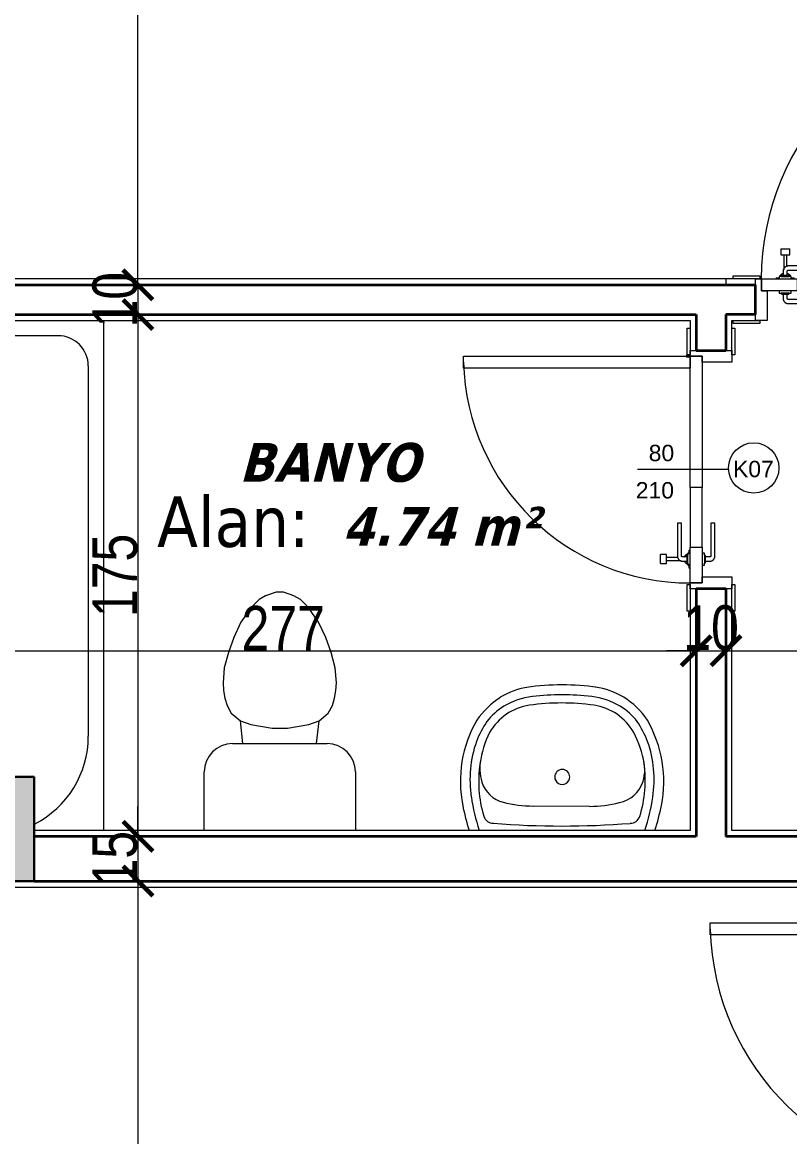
# Model space of a CAD drawing. Header units: millimetres. Extents: x 1373 to 40779, y 1939 to 6439.
# Drawn here: x 10122.3 to 10379.7, y 4280.8 to 4654.6 of the extents above; entities that cross this region are included whole.
import ezdxf

# ---------------------------------------------------------------- set-up
doc = ezdxf.new("R2010")
doc.units = ezdxf.units.MM
doc.linetypes.add('IMPORT-CENTER2', pattern=[112.5, 75, -12.5, 12.5, -12.5])
for name, color, linetype, lineweight in [('A-AREA-IDEN', 2, 'Continuous', 18), ('A-DETL', 6, 'Continuous', 30), ('A-DETL-GENF', 92, 'Continuous', 18), ('A-DOOR', 31, 'Continuous', 18), ('A-DOOR-FRAM', 31, 'Continuous', 18), ('A-DOOR-IDEN', 31, 'Continuous', 18), ('A-WALL', 20, 'Continuous', 9), ('A-WALL-FNSH', 113, 'Continuous', 18), ('ESYA', 3, 'Continuous', 25), ('OLCUIC', 241, 'Continuous', 20), ('P-SANR-FIXT', 6, 'Continuous', 18), ('S-GRID', 252, 'IMPORT-CENTER2', 5)]:
    doc.layers.add(name, color=color, linetype=linetype, lineweight=lineweight)
doc.styles.add('50', font='arial.ttf', dxfattribs={"width": 0.8})
doc.styles.add('Arial_4', font='arial.ttf', dxfattribs={"height": 5.5})
doc.styles.add('Tahoma', font='tahoma.ttf', dxfattribs={"height": 24.26112})
doc.styles.add('Tahoma_B_I', font='', dxfattribs={"height": 11})
doc.styles.get('Tahoma_B_I').set_extended_font_data('Tahoma', italic=True, bold=True)
doc.dimstyles.new('NERGİS', dxfattribs={"dimtxt": 15, "dimasz": 10, "dimexe": 20, "dimexo": 150, "dimgap": 0, "dimtad": 1, "dimdec": 0, "dimzin": 1, "dimtxsty": '50', "dimblk": 'ARCHTICK', "dimcen": 0, "dimse1": 1, "dimse2": 1, "dimclrd": 56, "dimclrt": 56, "dimazin": 3, "dimtfac": 1, "dimtdec": 0, "dimtix": 1, "dimtmove": 2, "dimatfit": 2, "dimldrblk": 'DOTSMALL', "dimlwd": 0, "dimlwe": -1, "dimarcsym": 0})

# ---------------------------------------------------------------- blocks, each defined once
blk = doc.blocks.new('_MB_KAPI_CAMLI_B - _m_kapı_90_camlı-V6-1_BODRUM KAT')
at = {"layer": 'A-DOOR'}
for p, q in [((29, 1.3), (18, 1.3)), ((18, 1.3), (18, -0.1)), ((-48, -7), (-48, -3)), ((-48, -3), (6, -3)), ((6, -3), (6, -7)), ((26, -3), (6, -3)), ((18, -0.1), (29, -0.1)), ((26, -7), (26, -3)), ((26, -3), (38, -3)), ((28, -2.2), (28, -3)), ((28.09, -2.2), (28, -2.2)), ((28.67, -2.2), (28, -2.2)), ((28.67, -2.2), (31.33, -2.2)), ((28.78, -1.9), (28.78, -2.2)), ((28.94, -1.9), (28.78, -1.9)), ((31.22, -1.9), (28.78, -1.9)), ((29.3, -0.4), (29.3, -1.9)), ((30.7, -1.9), (30.7, -0.4)), ((31.22, -1.9), (31.06, -1.9)), ((31.22, -2.2), (31.22, -1.9)), ((31.91, -2.2), (31.33, -2.2)), ((32, -2.2), (31.92, -2.2)), ((32, -2.2), (31.92, -2.2)), ((32, -3), (32, -2.2)), ((38, -3), (38, -7)), ((-48, -93), (-48, -7)), ((-48, -7), (-44, -7)), ((6, -7), (-48, -7)), ((-44, -7), (-44, -93)), ((6, -7), (26, -7)), ((38, -7), (26, -7)), ((27, -7), (27, -7.3)), ((28.04, -7.3), (27, -7.3)), ((28, -7), (28, -7.8)), ((33, -7.3), (31.97, -7.3)), ((32, -7.8), (32, -7)), ((33, -7.3), (33, -7)), ((40, -7), (38, -7)), ((29, -9.9), (18, -9.9)), ((18, -9.9), (18, -11.3)), ((28, -7.8), (28.67, -7.8)), ((28, -7.8), (28.09, -7.8)), ((31.33, -7.8), (28.67, -7.8)), ((28.78, -7.8), (28.78, -8.1)), ((28.78, -8.1), (31.22, -8.1)), ((28.78, -8.1), (28.94, -8.1)), ((29.3, -8.1), (29.3, -9.6)), ((29.5, -11.05), (29.5, -15)), ((30.5, -15), (30.5, -10)), ((30.7, -9.6), (30.7, -8.1)), ((31.06, -8.1), (31.22, -8.1)), ((31.22, -8.1), (31.22, -7.8)), ((31.33, -7.8), (31.91, -7.8)), ((31.92, -7.8), (32, -7.8)), ((31.92, -7.8), (32, -7.8)), ((18, -11.3), (29, -11.3)), ((28.5, -15), (28.5, -17)), ((30, -15), (28.5, -15)), ((30, -17), (28.5, -17)), ((31.5, -15), (30, -15)), ((31.5, -17), (30, -17)), ((31.5, -17), (31.5, -15)), ((-44, -93), (-48, -93))]:
    blk.add_line(p, q, dxfattribs=at)
at = {"layer": 'A-DOOR', "flags": 128}
for points in [[(30.7, -0.4), (30.7, -0.33), (30.69, -0.26), (30.69, -0.2), (30.68, -0.13), (30.67, -0.06), (30.65, 0), (30.63, 0.07), (30.61, 0.13), (30.59, 0.2), (30.57, 0.26), (30.54, 0.32), (30.51, 0.39), (30.48, 0.44), (30.44, 0.5), (30.4, 0.56), (30.36, 0.62), (30.32, 0.67), (30.28, 0.72), (30.23, 0.77), (30.18, 0.82), (30.13, 0.87), (30.08, 0.91), (30.03, 0.95), (29.97, 0.99), (29.92, 1.03), (29.86, 1.07), (29.8, 1.1), (29.74, 1.13), (29.68, 1.16), (29.62, 1.18), (29.55, 1.21), (29.49, 1.23), (29.42, 1.25), (29.36, 1.26), (29.29, 1.28), (29.22, 1.29), (29.15, 1.29), (29.09, 1.3), (29.02, 1.3), (29, 1.3)], [(29, -0.1), (29.01, -0.1), (29.02, -0.1), (29.04, -0.1), (29.05, -0.1), (29.06, -0.11), (29.07, -0.11), (29.08, -0.11), (29.09, -0.12), (29.11, -0.12), (29.12, -0.12), (29.13, -0.13), (29.14, -0.13), (29.15, -0.14), (29.16, -0.15), (29.17, -0.15), (29.18, -0.16), (29.19, -0.17), (29.2, -0.17), (29.21, -0.18), (29.22, -0.19), (29.22, -0.2), (29.23, -0.21), (29.24, -0.22), (29.25, -0.23), (29.25, -0.24), (29.26, -0.25), (29.26, -0.26), (29.27, -0.27), (29.28, -0.28), (29.28, -0.29), (29.28, -0.3), (29.29, -0.31), (29.29, -0.33), (29.29, -0.34), (29.3, -0.35), (29.3, -0.36), (29.3, -0.37), (29.3, -0.38), (29.3, -0.4), (29.3, -0.4)], [(28.08, -7.55), (28.06, -7.47), (28.04, -7.39), (28.02, -7.31), (28.02, -7.3)], [(31.98, -7.3), (31.96, -7.38), (31.95, -7.46), (31.93, -7.53), (31.92, -7.56)], [(29.19, -8.83), (29.12, -8.8), (29.05, -8.76), (28.98, -8.72), (28.91, -8.68), (28.85, -8.63), (28.78, -8.59), (28.72, -8.54), (28.66, -8.48), (28.6, -8.43), (28.54, -8.37), (28.49, -8.31), (28.44, -8.25), (28.39, -8.19), (28.34, -8.12), (28.3, -8.06), (28.26, -7.99), (28.22, -7.92), (28.19, -7.84), (28.15, -7.77)], [(29, -11.3), (29.07, -11.3), (29.14, -11.29), (29.2, -11.29), (29.27, -11.28), (29.34, -11.27), (29.4, -11.25), (29.47, -11.23), (29.53, -11.21), (29.6, -11.19), (29.66, -11.17), (29.72, -11.14), (29.79, -11.11), (29.84, -11.08), (29.9, -11.04), (29.96, -11), (30.02, -10.96), (30.07, -10.92), (30.12, -10.88), (30.17, -10.83), (30.22, -10.78), (30.27, -10.73), (30.31, -10.68), (30.35, -10.63), (30.39, -10.57), (30.43, -10.52), (30.47, -10.46), (30.5, -10.4), (30.53, -10.34), (30.56, -10.28), (30.58, -10.22), (30.61, -10.15), (30.63, -10.09), (30.65, -10.02), (30.66, -9.96), (30.68, -9.89), (30.69, -9.82), (30.69, -9.75), (30.7, -9.69), (30.7, -9.62), (30.7, -9.6)], [(29.3, -9.6), (29.3, -9.61), (29.3, -9.62), (29.3, -9.64), (29.3, -9.65), (29.29, -9.66), (29.29, -9.67), (29.29, -9.68), (29.28, -9.69), (29.28, -9.71), (29.28, -9.72), (29.27, -9.73), (29.27, -9.74), (29.26, -9.75), (29.25, -9.76), (29.25, -9.77), (29.24, -9.78), (29.23, -9.79), (29.23, -9.8), (29.22, -9.81), (29.21, -9.82), (29.2, -9.82), (29.19, -9.83), (29.18, -9.84), (29.17, -9.85), (29.16, -9.85), (29.15, -9.86), (29.14, -9.86), (29.13, -9.87), (29.12, -9.88), (29.11, -9.88), (29.1, -9.88), (29.09, -9.89), (29.07, -9.89), (29.06, -9.89), (29.05, -9.9), (29.04, -9.9), (29.03, -9.9), (29.02, -9.9), (29, -9.9), (29, -9.9)], [(29.32, -8.91), (29.3, -8.9), (29.29, -8.88), (29.27, -8.87), (29.25, -8.86), (29.23, -8.85), (29.21, -8.84), (29.2, -8.83), (29.19, -8.83)], [(30.81, -8.83), (30.79, -8.84), (30.77, -8.85), (30.75, -8.86), (30.73, -8.87), (30.72, -8.88), (30.7, -8.89), (30.68, -8.91)], [(31.82, -7.83), (31.78, -7.91), (31.74, -7.98), (31.7, -8.05), (31.66, -8.11), (31.62, -8.18), (31.57, -8.24), (31.52, -8.3), (31.46, -8.36), (31.41, -8.42), (31.35, -8.48), (31.29, -8.53), (31.23, -8.58), (31.16, -8.63), (31.1, -8.67), (31.03, -8.72), (30.96, -8.75), (30.89, -8.79), (30.82, -8.83), (30.81, -8.83)]]:
    blk.add_lwpolyline(points, dxfattribs=at)
at = {"layer": 'A-DOOR'}
blk.add_circle((-48.06, -7.77), 0.42, dxfattribs=at)
blk.add_arc((-48, -7), 86.02, 271.3643, 0, dxfattribs=at)
at = {"layer": 'A-DOOR-FRAM'}
for p, q in [((-57.5, 7), (-57.5, 8)), ((-57.5, 8), (-48.5, 8)), ((-48.5, 8), (-48.5, 7)), ((38.5, 7), (38.5, 8)), ((38.5, 8), (47.5, 8)), ((47.5, 8), (47.5, 7)), ((-48.5, 7), (-57.5, 7)), ((-50, -7), (-50, 7)), ((-50, 7), (-46, 7)), ((-46, 7), (-46, -3)), ((36, 7), (40, 7)), ((36, -3), (36, 7)), ((47.5, 7), (38.5, 7)), ((40, 7), (40, -7)), ((-48, -3), (-48, -7)), ((-46, -3), (-48, -3)), ((38, -3), (36, -3)), ((38, -7), (38, -3)), ((-57.5, -7), (-48.5, -7)), ((-57.5, -8), (-57.5, -7)), ((-48, -7), (-50, -7)), ((-48.5, -7), (-48.5, -8)), ((40, -7), (38, -7)), ((38.5, -7), (47.5, -7)), ((38.5, -8), (38.5, -7)), ((47.5, -7), (47.5, -8)), ((-48.5, -8), (-57.5, -8)), ((47.5, -8), (38.5, -8))]:
    blk.add_line(p, q, dxfattribs=at)
blk = doc.blocks.new('_MB_KAPI_CAMLI_B - _m_kapı_90_camlı-2078673-1_BODRUM KAT')
at = {"layer": 'A-DOOR'}
for p, q in [((29, 1.3), (18, 1.3)), ((18, 1.3), (18, -0.1)), ((-48, -7), (-48, -3)), ((-48, -3), (6, -3)), ((6, -3), (6, -7)), ((26, -3), (6, -3)), ((18, -0.1), (29, -0.1)), ((26, -7), (26, -3)), ((26, -3), (38, -3)), ((28, -2.2), (28, -3)), ((28.09, -2.2), (28, -2.2)), ((28.67, -2.2), (28, -2.2)), ((28.67, -2.2), (31.33, -2.2)), ((28.78, -1.9), (28.78, -2.2)), ((28.94, -1.9), (28.78, -1.9)), ((31.22, -1.9), (28.78, -1.9)), ((29.3, -0.4), (29.3, -1.9)), ((30.7, -1.9), (30.7, -0.4)), ((31.22, -1.9), (31.06, -1.9)), ((31.22, -2.2), (31.22, -1.9)), ((32, -2.2), (31.33, -2.2)), ((32, -2.2), (31.91, -2.2)), ((32, -3), (32, -2.2)), ((38, -3), (38, -7)), ((-48, -93), (-48, -7)), ((-48, -7), (-44, -7)), ((6, -7), (-48, -7)), ((-44, -7), (-44, -93)), ((6, -7), (26, -7)), ((38, -7), (26, -7)), ((27, -7), (27, -7.3)), ((28.04, -7.3), (27, -7.3)), ((28, -7), (28, -7.8)), ((33, -7.3), (31.96, -7.3)), ((32, -7.8), (32, -7)), ((33, -7.3), (33, -7)), ((40, -7), (38, -7)), ((29, -9.9), (18, -9.9)), ((18, -9.9), (18, -11.3)), ((28, -7.8), (28.67, -7.8)), ((28, -7.8), (28.09, -7.8)), ((31.33, -7.8), (28.67, -7.8)), ((28.78, -7.8), (28.78, -8.1)), ((28.78, -8.1), (31.22, -8.1)), ((28.78, -8.1), (28.94, -8.1)), ((29.3, -8.1), (29.3, -9.6)), ((29.5, -11.05), (29.5, -15)), ((30.5, -15), (30.5, -10)), ((30.7, -9.6), (30.7, -8.1)), ((31.06, -8.1), (31.22, -8.1)), ((31.22, -8.1), (31.22, -7.8)), ((31.33, -7.8), (32, -7.8)), ((31.91, -7.8), (32, -7.8)), ((18, -11.3), (29, -11.3)), ((28.5, -15), (28.5, -17)), ((30, -15), (28.5, -15)), ((30, -17), (28.5, -17)), ((31.5, -15), (30, -15)), ((31.5, -17), (30, -17)), ((31.5, -17), (31.5, -15)), ((-44, -93), (-48, -93))]:
    blk.add_line(p, q, dxfattribs=at)
at = {"layer": 'A-DOOR', "flags": 128}
for points in [[(30.7, -0.4), (30.7, -0.33), (30.69, -0.26), (30.69, -0.2), (30.68, -0.13), (30.67, -0.06), (30.65, 0), (30.63, 0.07), (30.61, 0.13), (30.59, 0.2), (30.57, 0.26), (30.54, 0.32), (30.51, 0.39), (30.48, 0.44), (30.44, 0.5), (30.4, 0.56), (30.36, 0.62), (30.32, 0.67), (30.28, 0.72), (30.23, 0.77), (30.18, 0.82), (30.13, 0.87), (30.08, 0.91), (30.03, 0.95), (29.97, 0.99), (29.92, 1.03), (29.86, 1.07), (29.8, 1.1), (29.74, 1.13), (29.68, 1.16), (29.62, 1.18), (29.55, 1.21), (29.49, 1.23), (29.42, 1.25), (29.36, 1.26), (29.29, 1.28), (29.22, 1.29), (29.15, 1.29), (29.09, 1.3), (29.02, 1.3), (29, 1.3)], [(29, -0.1), (29.01, -0.1), (29.02, -0.1), (29.04, -0.1), (29.05, -0.1), (29.06, -0.11), (29.07, -0.11), (29.08, -0.11), (29.09, -0.12), (29.11, -0.12), (29.12, -0.12), (29.13, -0.13), (29.14, -0.13), (29.15, -0.14), (29.16, -0.15), (29.17, -0.15), (29.18, -0.16), (29.19, -0.17), (29.2, -0.17), (29.21, -0.18), (29.22, -0.19), (29.22, -0.2), (29.23, -0.21), (29.24, -0.22), (29.25, -0.23), (29.25, -0.24), (29.26, -0.25), (29.26, -0.26), (29.27, -0.27), (29.28, -0.28), (29.28, -0.29), (29.28, -0.3), (29.29, -0.31), (29.29, -0.33), (29.29, -0.34), (29.3, -0.35), (29.3, -0.36), (29.3, -0.37), (29.3, -0.38), (29.3, -0.4), (29.3, -0.4)], [(28.08, -7.55), (28.06, -7.47), (28.04, -7.39), (28.02, -7.31), (28.02, -7.3)], [(31.98, -7.3), (31.96, -7.38), (31.95, -7.46), (31.93, -7.53), (31.9, -7.61)], [(29.19, -8.83), (29.12, -8.8), (29.05, -8.76), (28.98, -8.72), (28.91, -8.68), (28.85, -8.63), (28.78, -8.59), (28.72, -8.54), (28.66, -8.48), (28.6, -8.43), (28.54, -8.37), (28.49, -8.31), (28.44, -8.25), (28.39, -8.19), (28.34, -8.12), (28.3, -8.06), (28.26, -7.99), (28.22, -7.92), (28.19, -7.84), (28.15, -7.77)], [(29, -11.3), (29.07, -11.3), (29.14, -11.29), (29.2, -11.29), (29.27, -11.28), (29.34, -11.27), (29.4, -11.25), (29.47, -11.23), (29.53, -11.21), (29.6, -11.19), (29.66, -11.17), (29.72, -11.14), (29.79, -11.11), (29.84, -11.08), (29.9, -11.04), (29.96, -11), (30.02, -10.96), (30.07, -10.92), (30.12, -10.88), (30.17, -10.83), (30.22, -10.78), (30.27, -10.73), (30.31, -10.68), (30.35, -10.63), (30.39, -10.57), (30.43, -10.52), (30.47, -10.46), (30.5, -10.4), (30.53, -10.34), (30.56, -10.28), (30.58, -10.22), (30.61, -10.15), (30.63, -10.09), (30.65, -10.02), (30.66, -9.96), (30.68, -9.89), (30.69, -9.82), (30.69, -9.75), (30.7, -9.69), (30.7, -9.62), (30.7, -9.6)], [(29.3, -9.6), (29.3, -9.61), (29.3, -9.62), (29.3, -9.64), (29.3, -9.65), (29.29, -9.66), (29.29, -9.67), (29.29, -9.68), (29.28, -9.69), (29.28, -9.71), (29.28, -9.72), (29.27, -9.73), (29.27, -9.74), (29.26, -9.75), (29.25, -9.76), (29.25, -9.77), (29.24, -9.78), (29.23, -9.79), (29.23, -9.8), (29.22, -9.81), (29.21, -9.82), (29.2, -9.82), (29.19, -9.83), (29.18, -9.84), (29.17, -9.85), (29.16, -9.85), (29.15, -9.86), (29.14, -9.86), (29.13, -9.87), (29.12, -9.88), (29.11, -9.88), (29.1, -9.88), (29.09, -9.89), (29.07, -9.89), (29.06, -9.89), (29.05, -9.9), (29.04, -9.9), (29.03, -9.9), (29.02, -9.9), (29, -9.9), (29, -9.9)], [(29.32, -8.91), (29.3, -8.9), (29.29, -8.88), (29.27, -8.87), (29.25, -8.86), (29.23, -8.85), (29.21, -8.84), (29.2, -8.83), (29.19, -8.83)], [(30.81, -8.83), (30.79, -8.84), (30.77, -8.85), (30.75, -8.86), (30.73, -8.87), (30.72, -8.88), (30.7, -8.89), (30.68, -8.91)], [(31.82, -7.83), (31.78, -7.91), (31.74, -7.98), (31.7, -8.05), (31.66, -8.11), (31.62, -8.18), (31.57, -8.24), (31.52, -8.3), (31.46, -8.36), (31.41, -8.42), (31.35, -8.48), (31.29, -8.53), (31.23, -8.58), (31.16, -8.63), (31.1, -8.67), (31.03, -8.72), (30.96, -8.75), (30.89, -8.79), (30.82, -8.83), (30.81, -8.83)]]:
    blk.add_lwpolyline(points, dxfattribs=at)
at = {"layer": 'A-DOOR'}
blk.add_circle((-48.06, -7.77), 0.42, dxfattribs=at)
blk.add_arc((-48, -7), 86.02, 271.3643, 0, dxfattribs=at)
at = {"layer": 'A-DOOR-FRAM'}
for p, q in [((-57.5, 7), (-57.5, 8)), ((-57.5, 8), (-48.5, 8)), ((-48.5, 8), (-48.5, 7)), ((38.5, 7), (38.5, 8)), ((38.5, 8), (47.5, 8)), ((47.5, 8), (47.5, 7)), ((-48.5, 7), (-57.5, 7)), ((-50, -7), (-50, 7)), ((-50, 7), (-46, 7)), ((-46, 7), (-46, -3)), ((36, 7), (40, 7)), ((36, -3), (36, 7)), ((47.5, 7), (38.5, 7)), ((40, 7), (40, -7)), ((-48, -3), (-48, -7)), ((-46, -3), (-48, -3)), ((38, -3), (36, -3)), ((38, -7), (38, -3)), ((-57.5, -7), (-48.5, -7)), ((-57.5, -8), (-57.5, -7)), ((-48, -7), (-50, -7)), ((-48.5, -7), (-48.5, -8)), ((40, -7), (38, -7)), ((38.5, -7), (47.5, -7)), ((38.5, -8), (38.5, -7)), ((47.5, -7), (47.5, -8)), ((-48.5, -8), (-57.5, -8)), ((47.5, -8), (38.5, -8))]:
    blk.add_line(p, q, dxfattribs=at)
blk = doc.blocks.new('_MB_KAPI_CAMLI_B - _m_kapı_80_camlı-2074372-1_BODRUM KAT')
at = {"layer": 'A-DOOR'}
for p, q in [((24, 1.3), (13, 1.3)), ((13, 1.3), (13, -0.1)), ((-43, -7), (-43, -3)), ((-43, -3), (1, -3)), ((1, -3), (1, -7)), ((21, -3), (1, -3)), ((13, -0.1), (24, -0.1)), ((21, -7), (21, -3)), ((21, -3), (33, -3)), ((23, -2.2), (23, -3)), ((23.09, -2.2), (23, -2.2)), ((23.67, -2.2), (23, -2.2)), ((23.67, -2.2), (26.33, -2.2)), ((23.78, -1.9), (23.78, -2.2)), ((23.94, -1.9), (23.78, -1.9)), ((26.22, -1.9), (23.78, -1.9)), ((24.3, -0.4), (24.3, -1.9)), ((25.7, -1.9), (25.7, -0.4)), ((26.22, -1.9), (26.06, -1.9)), ((26.22, -2.2), (26.22, -1.9)), ((27, -2.2), (26.33, -2.2)), ((27, -2.2), (26.91, -2.2)), ((27, -3), (27, -2.2)), ((33, -3), (33, -7)), ((-43, -83), (-43, -7)), ((-43, -7), (-39, -7)), ((1, -7), (-43, -7)), ((-39, -7), (-39, -83)), ((1, -7), (21, -7)), ((33, -7), (21, -7)), ((22, -7), (22, -7.3)), ((23.04, -7.3), (22, -7.3)), ((23, -7), (23, -7.8)), ((28, -7.3), (26.96, -7.3)), ((27, -7.8), (27, -7)), ((28, -7.3), (28, -7)), ((35, -7), (33, -7)), ((24, -9.9), (13, -9.9)), ((13, -9.9), (13, -11.3)), ((23, -7.8), (23.67, -7.8)), ((23, -7.8), (23.09, -7.8)), ((26.33, -7.8), (23.67, -7.8)), ((23.78, -7.8), (23.78, -8.1)), ((23.78, -8.1), (26.22, -8.1)), ((23.78, -8.1), (23.94, -8.1)), ((24.3, -8.1), (24.3, -9.6)), ((24.5, -11.05), (24.5, -15)), ((25.5, -15), (25.5, -10)), ((25.7, -9.6), (25.7, -8.1)), ((26.06, -8.1), (26.22, -8.1)), ((26.22, -8.1), (26.22, -7.8)), ((26.33, -7.8), (27, -7.8)), ((26.91, -7.8), (27, -7.8)), ((13, -11.3), (24, -11.3)), ((23.5, -15), (23.5, -17)), ((25, -15), (23.5, -15)), ((25, -17), (23.5, -17)), ((26.5, -15), (25, -15)), ((26.5, -17), (25, -17)), ((26.5, -17), (26.5, -15)), ((-39, -83), (-43, -83))]:
    blk.add_line(p, q, dxfattribs=at)
at = {"layer": 'A-DOOR', "flags": 128}
for points in [[(25.7, -0.4), (25.7, -0.33), (25.69, -0.26), (25.69, -0.2), (25.68, -0.13), (25.67, -0.06), (25.65, 0), (25.63, 0.07), (25.61, 0.13), (25.59, 0.2), (25.57, 0.26), (25.54, 0.32), (25.51, 0.39), (25.48, 0.44), (25.44, 0.5), (25.4, 0.56), (25.36, 0.62), (25.32, 0.67), (25.28, 0.72), (25.23, 0.77), (25.18, 0.82), (25.13, 0.87), (25.08, 0.91), (25.03, 0.95), (24.97, 0.99), (24.92, 1.03), (24.86, 1.07), (24.8, 1.1), (24.74, 1.13), (24.68, 1.16), (24.62, 1.18), (24.55, 1.21), (24.49, 1.23), (24.42, 1.25), (24.36, 1.26), (24.29, 1.28), (24.22, 1.29), (24.15, 1.29), (24.09, 1.3), (24.02, 1.3), (24, 1.3)], [(24, -0.1), (24.01, -0.1), (24.02, -0.1), (24.04, -0.1), (24.05, -0.1), (24.06, -0.11), (24.07, -0.11), (24.08, -0.11), (24.09, -0.12), (24.11, -0.12), (24.12, -0.12), (24.13, -0.13), (24.14, -0.13), (24.15, -0.14), (24.16, -0.15), (24.17, -0.15), (24.18, -0.16), (24.19, -0.17), (24.2, -0.17), (24.21, -0.18), (24.22, -0.19), (24.22, -0.2), (24.23, -0.21), (24.24, -0.22), (24.25, -0.23), (24.25, -0.24), (24.26, -0.25), (24.26, -0.26), (24.27, -0.27), (24.28, -0.28), (24.28, -0.29), (24.28, -0.3), (24.29, -0.31), (24.29, -0.33), (24.29, -0.34), (24.3, -0.35), (24.3, -0.36), (24.3, -0.37), (24.3, -0.38), (24.3, -0.4), (24.3, -0.4)], [(23.08, -7.55), (23.06, -7.47), (23.04, -7.39), (23.02, -7.31), (23.02, -7.3)], [(26.98, -7.3), (26.96, -7.38), (26.95, -7.46), (26.93, -7.53), (26.9, -7.61)], [(24.19, -8.83), (24.12, -8.8), (24.05, -8.76), (23.98, -8.72), (23.91, -8.68), (23.85, -8.63), (23.78, -8.59), (23.72, -8.54), (23.66, -8.48), (23.6, -8.43), (23.54, -8.37), (23.49, -8.31), (23.44, -8.25), (23.39, -8.19), (23.34, -8.12), (23.3, -8.06), (23.26, -7.99), (23.22, -7.92), (23.19, -7.84), (23.15, -7.77)], [(24, -11.3), (24.07, -11.3), (24.14, -11.29), (24.2, -11.29), (24.27, -11.28), (24.34, -11.27), (24.4, -11.25), (24.47, -11.23), (24.53, -11.21), (24.6, -11.19), (24.66, -11.17), (24.72, -11.14), (24.79, -11.11), (24.84, -11.08), (24.9, -11.04), (24.96, -11), (25.02, -10.96), (25.07, -10.92), (25.12, -10.88), (25.17, -10.83), (25.22, -10.78), (25.27, -10.73), (25.31, -10.68), (25.35, -10.63), (25.39, -10.57), (25.43, -10.52), (25.47, -10.46), (25.5, -10.4), (25.53, -10.34), (25.56, -10.28), (25.58, -10.22), (25.61, -10.15), (25.63, -10.09), (25.65, -10.02), (25.66, -9.96), (25.68, -9.89), (25.69, -9.82), (25.69, -9.75), (25.7, -9.69), (25.7, -9.62), (25.7, -9.6)], [(24.3, -9.6), (24.3, -9.61), (24.3, -9.62), (24.3, -9.64), (24.3, -9.65), (24.29, -9.66), (24.29, -9.67), (24.29, -9.68), (24.28, -9.69), (24.28, -9.71), (24.28, -9.72), (24.27, -9.73), (24.27, -9.74), (24.26, -9.75), (24.25, -9.76), (24.25, -9.77), (24.24, -9.78), (24.23, -9.79), (24.23, -9.8), (24.22, -9.81), (24.21, -9.82), (24.2, -9.82), (24.19, -9.83), (24.18, -9.84), (24.17, -9.85), (24.16, -9.85), (24.15, -9.86), (24.14, -9.86), (24.13, -9.87), (24.12, -9.88), (24.11, -9.88), (24.1, -9.88), (24.09, -9.89), (24.07, -9.89), (24.06, -9.89), (24.05, -9.9), (24.04, -9.9), (24.03, -9.9), (24.02, -9.9), (24, -9.9), (24, -9.9)], [(24.32, -8.91), (24.3, -8.9), (24.29, -8.88), (24.27, -8.87), (24.25, -8.86), (24.23, -8.85), (24.21, -8.84), (24.2, -8.83), (24.19, -8.83)], [(25.81, -8.83), (25.79, -8.84), (25.77, -8.85), (25.75, -8.86), (25.73, -8.87), (25.72, -8.88), (25.7, -8.89), (25.68, -8.91)], [(26.82, -7.83), (26.78, -7.91), (26.74, -7.98), (26.7, -8.05), (26.66, -8.11), (26.62, -8.18), (26.57, -8.24), (26.52, -8.3), (26.46, -8.36), (26.41, -8.42), (26.35, -8.48), (26.29, -8.53), (26.23, -8.58), (26.16, -8.63), (26.1, -8.67), (26.03, -8.72), (25.96, -8.75), (25.89, -8.79), (25.82, -8.83), (25.81, -8.83)]]:
    blk.add_lwpolyline(points, dxfattribs=at)
at = {"layer": 'A-DOOR'}
blk.add_circle((-43.06, -7.77), 0.42, dxfattribs=at)
blk.add_arc((-43, -7), 76.02, 271.4513, 0, dxfattribs=at)
at = {"layer": 'A-DOOR-FRAM'}
for p, q in [((-52.5, 7), (-52.5, 8)), ((-52.5, 8), (-43.5, 8)), ((-43.5, 8), (-43.5, 7)), ((33.5, 7), (33.5, 8)), ((33.5, 8), (42.5, 8)), ((42.5, 8), (42.5, 7)), ((-43.5, 7), (-52.5, 7)), ((-45, -7), (-45, 7)), ((-45, 7), (-41, 7)), ((-41, 7), (-41, -3)), ((31, 7), (35, 7)), ((31, -3), (31, 7)), ((42.5, 7), (33.5, 7)), ((35, 7), (35, -7)), ((-43, -3), (-43, -7)), ((-41, -3), (-43, -3)), ((33, -3), (31, -3)), ((33, -7), (33, -3)), ((-52.5, -7), (-43.5, -7)), ((-52.5, -8), (-52.5, -7)), ((-43, -7), (-45, -7)), ((-43.5, -7), (-43.5, -8)), ((35, -7), (33, -7)), ((33.5, -7), (42.5, -7)), ((33.5, -8), (33.5, -7)), ((42.5, -7), (42.5, -8)), ((-43.5, -8), (-52.5, -8)), ((42.5, -8), (33.5, -8))]:
    blk.add_line(p, q, dxfattribs=at)
blk = doc.blocks.new('Bath-Tub-1_MEP_Reed - 150-2017148-1_BODRUM KAT')
at = {"layer": 'P-SANR-FIXT'}
for p, q in [((0, 76.2), (171, 76.2)), ((15.24, 71.12), (139.44, 71.12)), ((5.08, 60.96), (5.08, 15.24)), ((15.24, 5.08), (139.44, 5.08))]:
    blk.add_line(p, q, dxfattribs=at)
blk.add_circle((17.78, 38.1), 4.45, dxfattribs=at)
for centre, radius, start, end in [((15.24, 60.96), 10.16, 90, 180), ((139.44, 38.1), 33.02, 26.8913, 90), ((15.24, 15.24), 10.16, 180, 270), ((139.44, 38.1), 33.02, 270, 294.3016)]:
    blk.add_arc(centre, radius, start, end, dxfattribs=at)
blk = doc.blocks.new('M_Toilet-Domestic-3D - M_Toilet-Domestic-3D-1753889-1_BODRUM KAT')
at = {"layer": 'P-SANR-FIXT'}
for p, q in [((-25.34, 29.84), (-25.34, 49.47)), ((25.34, 49.47), (25.34, 29.84)), ((15.87, 20.38), (-15.88, 20.38)), ((-12.35, 20.38), (-13.23, 12.7)), ((12.35, 20.38), (13.23, 12.7)), ((-2.54, 15.24), (-9.74, 13.97)), ((2.54, 15.24), (-2.54, 15.24)), ((9.74, 13.97), (2.54, 15.24)), ((-13.23, 12.7), (-16.26, 10.16)), ((-9.74, 13.97), (-13.23, 12.7)), ((13.23, 12.7), (9.74, 13.97)), ((16.26, 10.16), (13.23, 12.7)), ((-17.7, 7.62), (-18.38, 5.08)), ((-16.26, 10.16), (-17.7, 7.62)), ((17.7, 7.62), (16.26, 10.16)), ((18.38, 5.08), (17.7, 7.62)), ((-18.38, 5.08), (-18.83, 2.53)), ((18.83, 2.53), (18.38, 5.08)), ((-18.83, 2.53), (-19.05, 0)), ((-19.05, 0), (-18.61, -5.06)), ((18.61, -5.06), (19.05, 0)), ((19.05, 0), (18.83, 2.53)), ((-18.61, -5.06), (-17.24, -10.16)), ((17.24, -10.16), (18.61, -5.06)), ((-17.24, -10.16), (-15.39, -15.24)), ((15.39, -15.24), (17.24, -10.16)), ((-15.39, -15.24), (-13.02, -20.32)), ((13.02, -20.32), (15.39, -15.24)), ((-13.02, -20.32), (-9.5, -25.4)), ((9.5, -25.4), (13.02, -20.32)), ((-9.5, -25.4), (-6.96, -27.94)), ((6.96, -27.94), (9.5, -25.4)), ((-6.96, -27.94), (-4.76, -29.21)), ((-4.76, -29.21), (-1.27, -30.48)), ((1.27, -30.48), (4.76, -29.21)), ((4.76, -29.21), (6.96, -27.94)), ((-1.27, -30.48), (1.27, -30.48))]:
    blk.add_line(p, q, dxfattribs=at)
for centre, start, end in [((-15.88, 29.84), 180, 270), ((15.87, 29.84), 270, 360)]:
    blk.add_arc(centre, 9.46, start, end, dxfattribs=at)
blk = doc.blocks.new('Pedestal Sink-3D - Pedistal Sink-268406-1_BODRUM KAT')
at = {"layer": 'P-SANR-FIXT'}
blk.add_line((-9.24, -8.06), (9.69, -8.17), dxfattribs=at)
for centre, radius, start, end in [((26.25, -19.73), 60.65, 161.0073, 169.1959), ((29.73, -19.58), 60.73, 161.1881, 172.0419), ((-29.73, -19.58), 60.73, 7.9581, 18.8119), ((-26.25, -19.73), 60.65, 10.8041, 18.9927), ((-22.87, -5.69), 3.32, 90, 162.9401), ((0.01, -293.17), 291.71, 85.4767, 94.5003), ((23.02, -5.72), 3.35, 16.8552, 90), ((12.02, -16.79), 39.95, 162.394, 188.1263), ((-11.99, -16.38), 39.95, 351.1305, 16.919), ((7.08, -16.38), 41.19, 168.7744, 209.9398), ((7.46, -17.06), 38.34, 171.1616, 199.4009), ((-17.22, -19.57), 10.45, 101.3196, 161.2392), ((-9.24, -48.49), 40.43, 90.0001, 104.3615), ((9.69, -48.6), 40.43, 75.6385, 89.9999), ((17.22, -19.22), 10.11, 17.3386, 75.6385), ((-7.08, -16.38), 41.19, 330.0602, 11.2256), ((-7.46, -17.06), 38.34, 340.5991, 8.8384), ((-13.13, -20.46), 14.62, 163.0949, 197.6051), ((-0.06, -17.93), 2.51, 360, 180), ((-0.06, -17.93), 2.51, 180, 360), ((13.02, -20.81), 14.59, 347.6871, 18.363), ((3.23, -17.87), 31.09, 188.4479, 208.712), ((-3.02, -18.64), 30.75, 332.5892, 352.7278), ((-0.27, -19.22), 30.32, 200.4043, 214.722), ((0.27, -19.22), 30.32, 325.278, 339.5957), ((-7.98, -23.77), 18.42, 209.3772, 261.4352), ((8.2, -23.71), 18.47, 278.5486, 330.5222), ((-7.89, -23.5), 24.71, 212.9711, 238.764), ((-9.38, -24.75), 19.7, 216.5765, 239.0586), ((7.52, -22.71), 22.42, 302.3166, 322.0483), ((2.64, -18.09), 32.09, 304.2387, 324.0263), ((-7.53, -23.06), 25.27, 238.587, 261.6393), ((-6.8, -19.81), 25.27, 239.8171, 262.8407), ((0.06, 36.08), 78.81, 262.1334, 277.9372), ((6.8, -19.81), 25.27, 277.1596, 300.1829), ((7.53, -23.06), 25.27, 278.3607, 301.413), ((0, 35.51), 84.32, 261.9208, 278.0793), ((0, 36.37), 81.86, 263.0175, 276.9826)]:
    blk.add_arc(centre, radius, start, end, dxfattribs=at)
blk = doc.blocks.new('_MB_TASLAK_MAHALL_ETİKETİ_50_ÖL1 - _MB_1_100 ODA ETİKETİ 2-1849262-1_BODRUM KAT')
at = {"layer": 'A-AREA-IDEN', "insert": (-0.1168, 0.0189), "char_height": 0.17, "width": 0.633333, "attachment_point": 1, "style": 'Tahoma'}
blk.add_mtext('Alan:', dxfattribs=at)
blk = doc.blocks.new('_ArchTick')
at = {"color": 0, "linetype": 'ByBlock', "const_width": 0.15}
blk.add_lwpolyline([(-0.5, -0.5), (0.5, 0.5)], dxfattribs=at)
blk = doc.blocks.new('*D17448')
at = {"layer": 'Defpoints', "color": 0, "transparency": 16777216}
for p in [(10181.1, 4566.56), (10161.1, 4556.56), (10181.1, 4556.56)]:
    blk.add_point(p, dxfattribs=at)
at = {"layer": 'OLCUIC', "color": 56, "lineweight": 0, "transparency": 16777216}
for p, q in [((10161.1, 4566.56), (10161.1, 4576.56)), ((10161.1, 4566.56), (10161.1, 4556.56)), ((10161.1, 4556.56), (10161.1, 4546.56))]:
    blk.add_line(p, q, dxfattribs=at)
at = {"layer": 'OLCUIC', "color": 56, "lineweight": 0, "transparency": 16777216, "xscale": 10, "yscale": 10, "zscale": 10}
for p, rotation in [((10161.1, 4566.56), 270), ((10161.1, 4556.56), 90)]:
    blk.add_blockref('_ArchTick', p, dxfattribs=dict(at, rotation=rotation))
at = {"layer": 'OLCUIC', "color": 56, "transparency": 16777216, "insert": (10153.44, 4561.56), "char_height": 15, "width": 0.7968, "attachment_point": 5, "rotation": 90, "style": '50'}
blk.add_mtext('10', dxfattribs=at)
blk = doc.blocks.new('_DotSmall')
at = {"layer": 'ESYA', "color": 0, "const_width": 0.5}
blk.add_lwpolyline([(-0.0625, 0, 1), (0.0625, 0, 1)], format="xyb", close=True, dxfattribs=at)
blk = doc.blocks.new('*D17449')
at = {"layer": 'Defpoints', "color": 0, "transparency": 16777216}
for p in [(10181.1, 4556.56), (10161.1, 4381.56), (10181.1, 4381.56)]:
    blk.add_point(p, dxfattribs=at)
at = {"layer": 'OLCUIC', "color": 56, "lineweight": 0, "transparency": 16777216}
blk.add_line((10161.1, 4556.56), (10161.1, 4381.56), dxfattribs=at)
at = {"layer": 'OLCUIC', "color": 56, "lineweight": 0, "transparency": 16777216, "xscale": 10, "yscale": 10, "zscale": 10}
for p, rotation in [((10161.1, 4556.56), 90), ((10161.1, 4381.56), 270)]:
    blk.add_blockref('_ArchTick', p, dxfattribs=dict(at, rotation=rotation))
at = {"layer": 'OLCUIC', "color": 56, "transparency": 16777216, "insert": (10153.44, 4469.06), "char_height": 15, "width": 1.1952, "attachment_point": 5, "rotation": 90, "style": '50'}
blk.add_mtext('175', dxfattribs=at)
blk = doc.blocks.new('*D17450')
at = {"layer": 'Defpoints', "color": 0, "transparency": 16777216}
for p in [(10181.1, 4381.56), (10161.1, 4366.56), (10181.1, 4366.56)]:
    blk.add_point(p, dxfattribs=at)
at = {"layer": 'OLCUIC', "color": 56, "lineweight": 0, "transparency": 16777216}
for p, q in [((10161.1, 4381.56), (10161.1, 4391.56)), ((10161.1, 4381.56), (10161.1, 4366.56)), ((10161.1, 4366.56), (10161.1, 4356.56))]:
    blk.add_line(p, q, dxfattribs=at)
at = {"layer": 'OLCUIC', "color": 56, "lineweight": 0, "transparency": 16777216, "xscale": 10, "yscale": 10, "zscale": 10}
for p, rotation in [((10161.1, 4381.56), 270), ((10161.1, 4366.56), 90)]:
    blk.add_blockref('_ArchTick', p, dxfattribs=dict(at, rotation=rotation))
at = {"layer": 'OLCUIC', "color": 56, "transparency": 16777216, "insert": (10153.44, 4374.06), "char_height": 15, "width": 0.7968, "attachment_point": 5, "rotation": 90, "style": '50'}
blk.add_mtext('15', dxfattribs=at)
blk = doc.blocks.new('*D17451')
at = {"layer": 'Defpoints', "color": 0, "transparency": 16777216}
for p in [(10181.1, 4366.56), (10161.1, 4136.56), (10181.1, 4136.56)]:
    blk.add_point(p, dxfattribs=at)
at = {"layer": 'OLCUIC', "color": 56, "lineweight": 0, "transparency": 16777216}
blk.add_line((10161.1, 4366.56), (10161.1, 4136.56), dxfattribs=at)
at = {"layer": 'OLCUIC', "color": 56, "lineweight": 0, "transparency": 16777216, "xscale": 10, "yscale": 10, "zscale": 10}
for p, rotation in [((10161.1, 4366.56), 90), ((10161.1, 4136.56), 270)]:
    blk.add_blockref('_ArchTick', p, dxfattribs=dict(at, rotation=rotation))
at = {"layer": 'OLCUIC', "color": 56, "transparency": 16777216, "insert": (10153.44, 4251.56), "char_height": 15, "width": 1.1952, "attachment_point": 5, "rotation": 90, "style": '50'}
blk.add_mtext('230', dxfattribs=at)
blk = doc.blocks.new('*D17396')
at = {"layer": 'Defpoints', "color": 0, "transparency": 16777216}
for p in [(10071.35, 4463.81), (10348.33, 4463.81), (10348.33, 4443.81)]:
    blk.add_point(p, dxfattribs=at)
at = {"layer": 'OLCUIC', "color": 56, "lineweight": 0, "transparency": 16777216}
blk.add_line((10071.35, 4443.81), (10348.33, 4443.81), dxfattribs=at)
at = {"layer": 'OLCUIC', "color": 56, "lineweight": 0, "transparency": 16777216, "xscale": 10, "yscale": 10, "zscale": 10, "rotation": 180}
blk.add_blockref('_ArchTick', (10071.35, 4443.81), dxfattribs=at)
at = {"layer": 'OLCUIC', "color": 56, "lineweight": 0, "transparency": 16777216, "xscale": 10, "yscale": 10, "zscale": 10}
blk.add_blockref('_ArchTick', (10348.33, 4443.81), dxfattribs=at)
at = {"layer": 'OLCUIC', "color": 56, "transparency": 16777216, "insert": (10209.84, 4451.34), "char_height": 15, "width": 1.1952, "attachment_point": 5, "style": '50'}
blk.add_mtext('277', dxfattribs=at)
blk = doc.blocks.new('*D17397')
at = {"layer": 'Defpoints', "color": 0, "transparency": 16777216}
for p in [(10348.33, 4463.81), (10358.33, 4463.81), (10358.33, 4443.81)]:
    blk.add_point(p, dxfattribs=at)
at = {"layer": 'OLCUIC', "color": 56, "lineweight": 0, "transparency": 16777216}
for p, q in [((10348.33, 4443.81), (10338.33, 4443.81)), ((10348.33, 4443.81), (10358.33, 4443.81)), ((10358.33, 4443.81), (10368.33, 4443.81))]:
    blk.add_line(p, q, dxfattribs=at)
at = {"layer": 'OLCUIC', "color": 56, "lineweight": 0, "transparency": 16777216, "xscale": 10, "yscale": 10, "zscale": 10}
blk.add_blockref('_ArchTick', (10348.33, 4443.81), dxfattribs=at)
at = {"layer": 'OLCUIC', "color": 56, "lineweight": 0, "transparency": 16777216, "xscale": 10, "yscale": 10, "zscale": 10, "rotation": 180}
blk.add_blockref('_ArchTick', (10358.33, 4443.81), dxfattribs=at)
at = {"layer": 'OLCUIC', "color": 56, "transparency": 16777216, "insert": (10353.33, 4451.47), "char_height": 15, "width": 0.7968, "attachment_point": 5, "style": '50'}
blk.add_mtext('10', dxfattribs=at)
blk = doc.blocks.new('*D17398')
at = {"layer": 'Defpoints', "color": 0, "transparency": 16777216}
for p in [(10358.33, 4463.81), (10741.07, 4463.81), (10741.07, 4443.81)]:
    blk.add_point(p, dxfattribs=at)
at = {"layer": 'OLCUIC', "color": 56, "lineweight": 0, "transparency": 16777216}
for p, q in [((10358.33, 4443.81), (10572.06, 4443.81)), ((10741.07, 4443.81), (10598.56, 4443.81))]:
    blk.add_line(p, q, dxfattribs=at)
at = {"layer": 'OLCUIC', "color": 56, "lineweight": 0, "transparency": 16777216, "xscale": 10, "yscale": 10, "zscale": 10, "rotation": 180}
blk.add_blockref('_ArchTick', (10358.33, 4443.81), dxfattribs=at)
at = {"layer": 'OLCUIC', "color": 56, "lineweight": 0, "transparency": 16777216, "xscale": 10, "yscale": 10, "zscale": 10}
blk.add_blockref('_ArchTick', (10741.07, 4443.81), dxfattribs=at)
at = {"layer": 'OLCUIC', "color": 56, "transparency": 16777216, "insert": (10572.06, 4453.81), "char_height": 15, "width": 1.1952, "attachment_point": 1, "line_spacing_factor": 1.029793, "style": '50'}
blk.add_mtext('383', dxfattribs=at)
blk = doc.blocks.new('emrah_2mm - emrah_2mm-1801637-1_BODRUM KAT')
at = {"layer": 'A-DOOR-IDEN'}
blk.add_line((0.2205, 0), (-0.085, 0), dxfattribs=at)
blk.add_circle((0.3046, 0.0056), 0.0843, dxfattribs=at)
blk = doc.blocks.new('*D18094')
at = {"layer": 'Defpoints', "color": 0, "transparency": 16777216}
for p in [(10161.1, 4878.55), (10161.1, 4878.55), (10161.1, 4566.56)]:
    blk.add_point(p, dxfattribs=at)
at = {"layer": 'OLCUIC', "color": 56, "lineweight": 0, "transparency": 16777216}
blk.add_line((10161.1, 4566.56), (10161.1, 4878.55), dxfattribs=at)
at = {"layer": 'OLCUIC', "color": 56, "lineweight": 0, "transparency": 16777216, "xscale": 10, "yscale": 10, "zscale": 10}
for p, rotation in [((10161.1, 4878.55), 90), ((10161.1, 4566.56), 270)]:
    blk.add_blockref('_ArchTick', p, dxfattribs=dict(at, rotation=rotation))
at = {"layer": 'OLCUIC', "color": 56, "transparency": 16777216, "insert": (10153.44, 4722.56), "char_height": 15, "attachment_point": 5, "rotation": 90, "style": '50'}
blk.add_mtext('312', dxfattribs=at)

msp = doc.modelspace()

# ---------------------------------------------------------------- hatches: boundary and pattern name
at = {"layer": 'A-DETL-GENF'}
h = msp.add_hatch(dxfattribs=at)
h.set_pattern_fill('FP_21', color=153, style=0, pattern_type=2)
h.set_pattern_definition([(45, (11061.715, 4456.518), (-17.9605, 17.9605), []), (45, (11079.675, 4456.518), (-17.9605, 17.9605), [12.7, -12.7])])
h.paths.add_polyline_path([(10606.07, 3375.28), (10606.07, 3445.28), (10571.07, 3445.28), (10571.07, 3375.28)])
h.paths.add_polyline_path([(12104.05, 3375.28), (12174.05, 3375.28), (12174.05, 3410.28), (12104.05, 3410.28), (12104.05, 3400.77)])
h.paths.add_polyline_path([(10056.35, 3375.28), (10126.35, 3375.28), (10126.35, 3410.28), (10056.35, 3410.28)])
h.paths.add_polyline_path([(11126.07, 3375.28), (11126.07, 3445.28), (11091.07, 3445.28), (11091.07, 3375.28)])
h.paths.add_polyline_path([(11696.07, 3375.28), (11696.07, 3445.28), (11661.07, 3445.28), (11661.07, 3375.28), (11664.45, 3375.28)])
h.paths.add_polyline_path([(12115.32, 3841.56), (12153.62, 3841.56), (12152.09, 3876.56), (12082.09, 3876.56), (12082.09, 3841.56)])
h.paths.add_polyline_path([(11671.07, 3841.56), (11696.07, 3841.56), (11696.07, 3951.56), (11506.07, 3951.56), (11506.07, 3926.56), (11671.07, 3926.56), (11671.07, 3849.65)])
h.paths.add_polyline_path([(10571.07, 3841.56), (10601.07, 3841.56), (10601.07, 3951.56), (10571.07, 3951.56), (10571.07, 3849.65)])
h.paths.add_polyline_path([(10056.35, 3841.56), (10126.35, 3841.56), (10126.35, 3876.56), (10056.35, 3876.56)])
h.paths.add_polyline_path([(11084.77, 3926.56), (11116.07, 3926.56), (11116.07, 3951.56), (11051.07, 3951.56), (11051.07, 4216.56), (11026.07, 4216.56), (11026.07, 3926.56)])
h.paths.add_polyline_path([(11241.07, 3926.56), (11266.07, 3926.56), (11266.07, 4216.56), (11241.07, 4216.56), (11241.07, 4042.03)])
h.paths.add_polyline_path([(12130.63, 4366.56), (12129.1, 4401.56), (12059.1, 4401.56), (12059.1, 4366.56), (12115.32, 4366.56)])
h.paths.add_polyline_path([(11461.07, 4366.56), (11531.07, 4366.56), (11531.07, 4401.56), (11461.07, 4401.56)])
h.paths.add_polyline_path([(11131.07, 4366.56), (11131.07, 4401.56), (11026.07, 4401.56), (11026.07, 4366.56), (11084.77, 4366.56)])
h.paths.add_polyline_path([(10618.07, 4366.56), (10618.07, 4391.56), (10468.07, 4391.56), (10468.07, 4366.56), (10569.5, 4366.56)])
h.paths.add_polyline_path([(10056.35, 4366.56), (10126.35, 4366.56), (10126.35, 4401.56), (10056.35, 4401.56)])
h.paths.add_polyline_path([(10091.35, 4821.52), (10091.35, 4891.52), (10056.35, 4891.52), (10056.35, 4821.52)])
h.paths.add_polyline_path([(10503.07, 4829.38), (10503.07, 4900.05), (10468.07, 4899.38), (10468.07, 4829.38)])
h.paths.add_polyline_path([(11131.13, 4841.77), (11131.13, 4913.29), (11096.13, 4911.77), (11096.13, 4841.77)])
h.paths.add_polyline_path([(11451.13, 4857.21), (11486.07, 4857.21), (11486.07, 4928.73), (11451.13, 4927.21)])
h.paths.add_polyline_path([(12069.83, 4884.14), (12104.83, 4884.14), (12104.83, 4955.66), (12069.83, 4954.14)])

# ---------------------------------------------------------------- linework, layer by layer
at = {"layer": 'A-DETL'}
for p, q in [((10126.35, 4401.56), (10056.35, 4401.56)), ((10126.35, 4366.56), (10126.35, 4401.56)), ((10056.35, 4366.56), (10126.35, 4366.56))]:
    msp.add_line(p, q, dxfattribs=at)
at = {"layer": 'A-WALL'}
msp.add_line((10358.33, 4568.56), (10358.33, 4566.56), dxfattribs=at)
at = {"layer": 'A-WALL', "lineweight": 35}
for p, q in [((10071.35, 4566.56), (10368.2, 4566.56)), ((10368.2, 4556.56), (10368.2, 4566.56)), ((10071.35, 4556.56), (10348.33, 4556.56)), ((10348.33, 4556.56), (10348.33, 4544.56)), ((10358.33, 4556.56), (10358.33, 4544.56)), ((10368.2, 4556.56), (10358.33, 4556.56)), ((10348.33, 4544.56), (10358.33, 4544.56)), ((10358.33, 4464.56), (10348.33, 4464.56)), ((10348.33, 4464.56), (10348.33, 4381.56)), ((10358.33, 4464.56), (10358.33, 4381.56)), ((10348.33, 4381.56), (10126.35, 4381.56)), ((10468.07, 4381.56), (10358.33, 4381.56)), ((10126.35, 4366.56), (10441.07, 4366.56))]:
    msp.add_line(p, q, dxfattribs=at)
at = {"layer": 'A-WALL-FNSH', "color": 7, "lineweight": 9}
for p, q in [((10368.2, 4568.56), (10073.35, 4568.56)), ((10368.2, 4566.56), (10368.2, 4568.56)), ((10368.2, 4554.56), (10368.2, 4556.56)), ((10073.35, 4554.56), (10346.33, 4554.56)), ((10346.33, 4554.56), (10346.33, 4544.56)), ((10360.33, 4544.56), (10360.33, 4554.56)), ((10360.33, 4554.56), (10368.2, 4554.56)), ((10346.33, 4544.56), (10348.33, 4544.56)), ((10358.33, 4544.56), (10360.33, 4544.56)), ((10348.33, 4464.56), (10346.33, 4464.56)), ((10346.33, 4464.56), (10346.33, 4383.56)), ((10360.33, 4464.56), (10358.33, 4464.56)), ((10360.33, 4383.56), (10360.33, 4464.56)), ((10346.33, 4383.56), (10126.35, 4383.56)), ((10468.07, 4383.56), (10360.33, 4383.56)), ((10073.35, 4364.56), (10439.07, 4364.56))]:
    msp.add_line(p, q, dxfattribs=at)
at = {"layer": 'S-GRID', "lineweight": 18}
msp.add_line((12612.02, 4366.56), (9638.39, 4366.56), dxfattribs=at)

# ---------------------------------------------------------------- block references
at = {"layer": 'A-AREA-IDEN', "xscale": 99.99999999999993, "yscale": 99.99999999999993, "zscale": 99.99999999999993}
msp.add_blockref('_MB_TASLAK_MAHALL_ETİKETİ_50_ÖL1 - _MB_1_100 ODA ETİKETİ 2-1849262-1_BODRUM KAT', (10179.2, 4493.76), dxfattribs=at)
at = {"layer": 'A-DOOR'}
for name, p, rotation in [('_MB_KAPI_CAMLI_B - _m_kapı_90_camlı-V6-1_BODRUM KAT', (10408.2, 4561.56), 180), ('_MB_KAPI_CAMLI_B - _m_kapı_80_camlı-2074372-1_BODRUM KAT', (10353.33, 4499.56), 269.9999999999999), ('_MB_KAPI_CAMLI_B - _m_kapı_90_camlı-2078673-1_BODRUM KAT', (10446.07, 4304.56), 269.9999999999999)]:
    msp.add_blockref(name, p, dxfattribs=dict(at, rotation=rotation))
at = {"layer": 'A-DOOR-IDEN', "xscale": 99.99999999999993, "yscale": 99.99999999999993, "zscale": 99.99999999999993}
msp.add_blockref('emrah_2mm - emrah_2mm-1801637-1_BODRUM KAT', (10337.18, 4504.56), dxfattribs=at)
at = {"layer": 'P-SANR-FIXT'}
for name, p, rotation in [('Bath-Tub-1_MEP_Reed - 150-2017148-1_BODRUM KAT', (10073.35, 4554.56), 269.9999999999997), ('M_Toilet-Domestic-3D - M_Toilet-Domestic-3D-1753889-1_BODRUM KAT', (10208.69, 4433.03), 180), ('Pedestal Sink-3D - Pedistal Sink-268406-1_BODRUM KAT', (10303.35, 4383.56), 180)]:
    msp.add_blockref(name, p, dxfattribs=dict(at, rotation=rotation))

# ---------------------------------------------------------------- texts
at = {"layer": 'A-AREA-IDEN', "char_height": 13, "attachment_point": 1, "style": 'Tahoma_B_I'}
for s, insert, width in [('BANYO', (10195.05, 4513.5), 77.7637), ('4.74 m²', (10229.62, 4492), 86.5822)]:
    msp.add_mtext(s, dxfattribs=dict(at, insert=insert, width=width))
at = {"layer": 'A-DOOR-IDEN', "char_height": 5.5, "attachment_point": 1, "style": 'Arial_4'}
for s, insert, width in [('80', (10332.42, 4512.89), 9.6202), ('K07', (10360.7, 4507.52), 15.2321), ('210', (10328.08, 4500.38), 14.4304)]:
    msp.add_mtext(s, dxfattribs=dict(at, insert=insert, width=width))

# ---------------------------------------------------------------- dimensions: what is measured, and where the dimension line sits
at = {"layer": 'OLCUIC'}
for base, p1, p2, picture, middle in [((10161.1, 4878.55), (10161.1, 4566.56), (10161.1, 4878.55), '*D18094', (10153.44, 4722.56)), ((10161.1, 4556.56), (10181.1, 4566.56), (10181.1, 4556.56), '*D17448', (10153.44, 4561.56)), ((10161.1, 4381.56), (10181.1, 4556.56), (10181.1, 4381.56), '*D17449', (10153.44, 4469.06)), ((10161.1, 4366.56), (10181.1, 4381.56), (10181.1, 4366.56), '*D17450', (10153.44, 4374.06)), ((10161.1, 4136.56), (10181.1, 4366.56), (10181.1, 4136.56), '*D17451', (10153.44, 4251.56))]:
    dim = msp.add_linear_dim(base=base, p1=p1, p2=p2, angle=90, dimstyle='NERGİS', dxfattribs=at)
    dim.commit()
    dim.dimension.update_dxf_attribs({"geometry": picture, "text_midpoint": middle})
for base, p1, p2, picture, middle in [((10348.33, 4443.81), (10071.35, 4463.81), (10348.33, 4463.81), '*D17396', (10209.84, 4451.34)), ((10358.33, 4443.81), (10348.33, 4463.81), (10358.33, 4463.81), '*D17397', (10353.33, 4451.47))]:
    dim = msp.add_linear_dim(base=base, p1=p1, p2=p2, dimstyle='NERGİS', dxfattribs=at)
    dim.commit()
    dim.dimension.update_dxf_attribs({"geometry": picture, "text_midpoint": middle})
dim = msp.add_linear_dim(base=(10741.07, 4443.81), p1=(10358.33, 4463.81), p2=(10741.07, 4463.81), dimstyle='NERGİS', dxfattribs=at)
dim.commit()
dim.dimension.update_dxf_attribs({"geometry": '*D17398', "text_midpoint": (10585.31, 4443.81), "dimtype": 160})

doc.saveas('drawing.dxf')
